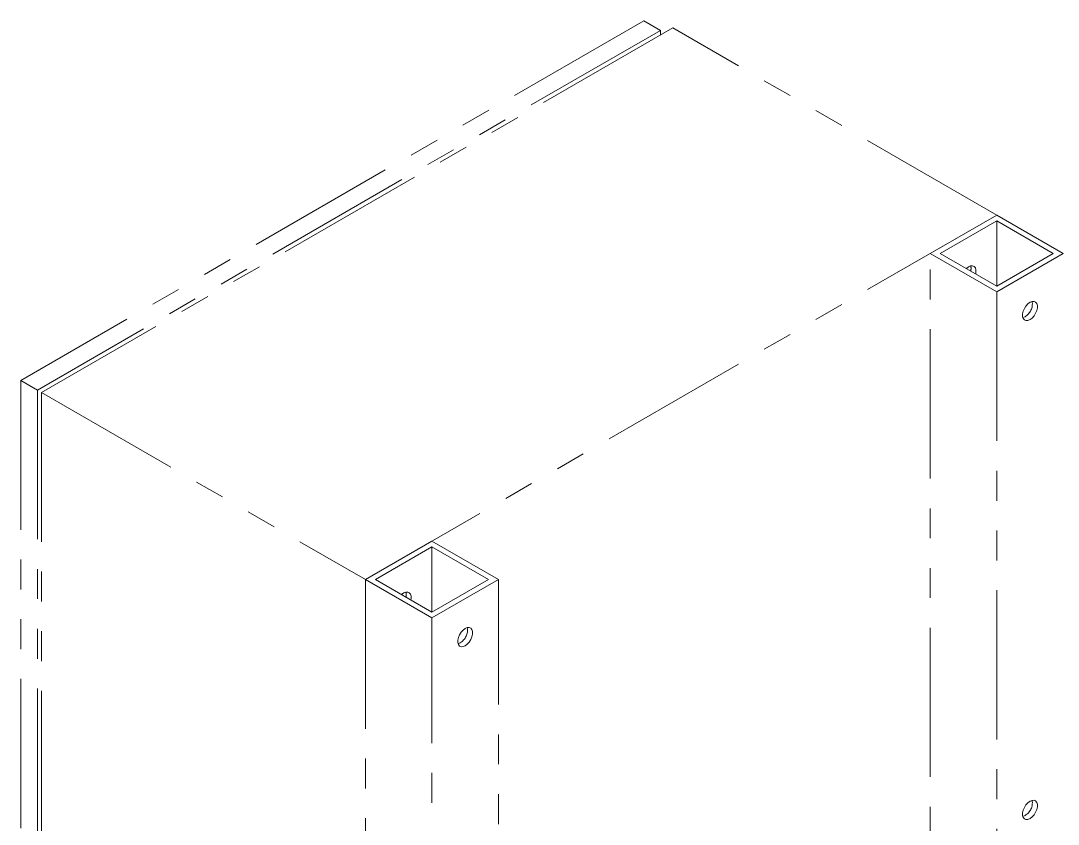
# Paper-space layout 'Blatt1' of a CAD drawing. Header units: millimetres. Extents: x 0 to 1189, y 0 to 841.
# Drawn here: x 879.12 to 923.28, y 236.1 to 270.29 of the extents above; entities that cross this region are included whole.
import ezdxf

# ---------------------------------------------------------------- set-up
doc = ezdxf.new("R2010")
doc.units = ezdxf.units.MM
doc.linetypes.add('PHANTOM', pattern=[12.7, 6.35, -1.27, 1.27, -1.27, 1.27, -1.27])

psp = doc.layouts.new('Blatt1')

# ---------------------------------------------------------------- linework, layer by layer
at = {"color": 7, "linetype": 'PHANTOM', "lineweight": 18}
for p, q in [((905.64, 270.287), (879.124, 254.979)), ((906.348, 269.879), (905.64, 270.287)), ((906.348, 269.879), (879.831, 254.571)), ((906.878, 269.981), (880.008, 254.469)), ((906.348, 269.675), (906.348, 269.879)), ((920.666, 262.021), (906.878, 269.981)), ((920.666, 262.021), (893.796, 246.509)), ((917.838, 260.388), (920.666, 262.021)), ((920.666, 262.021), (923.495, 260.388)), ((918.262, 260.388), (920.666, 261.776)), ((920.666, 261.776), (923.071, 260.388)), ((920.666, 261.776), (920.666, 259)), ((917.838, 187.308), (917.838, 260.388)), ((917.838, 260.388), (920.666, 258.755)), ((920.666, 259), (918.262, 260.388)), ((923.495, 260.388), (920.666, 258.755)), ((923.071, 260.388), (920.666, 259)), ((920.666, 258.755), (920.666, 139.132)), ((879.831, 254.571), (879.124, 254.979)), ((879.124, 254.979), (879.124, 230.891)), ((879.831, 254.571), (879.831, 230.483)), ((880.008, 254.469), (893.796, 246.509)), ((880.008, 254.469), (880.008, 229.973)), ((896.625, 248.142), (893.796, 246.509)), ((894.221, 246.509), (896.625, 247.897)), ((899.453, 246.509), (896.625, 248.142)), ((896.625, 247.897), (899.029, 246.509)), ((896.625, 245.121), (896.625, 247.897)), ((893.796, 246.509), (893.796, 222.013)), ((896.625, 244.876), (893.796, 246.509)), ((893.796, 246.509), (893.796, 167.643)), ((896.625, 245.121), (894.221, 246.509)), ((896.625, 244.876), (899.453, 246.509)), ((899.029, 246.509), (896.625, 245.121)), ((899.453, 126.886), (899.453, 246.509)), ((896.625, 125.253), (896.625, 244.876))]:
    psp.add_line(p, q, dxfattribs=at)
at = {"color": 7, "linetype": 'PHANTOM', "lineweight": 18, "flags": 128}
for points in [[(919.372, 259.747), (919.375, 259.75), (919.464, 259.816)], [(919.464, 259.816), (919.554, 259.853), (919.636, 259.857), (919.705, 259.828), (919.754, 259.769), (919.779, 259.683), (919.779, 259.578), (919.769, 259.518)], [(922.081, 258.306), (922.17, 258.343), (922.253, 258.347), (922.321, 258.318), (922.37, 258.258), (922.396, 258.173), (922.396, 258.068), (922.37, 257.953), (922.321, 257.837), (922.253, 257.729), (922.17, 257.638), (922.081, 257.571), (921.991, 257.534), (921.909, 257.53), (921.84, 257.559), (921.791, 257.619), (921.766, 257.704), (921.766, 257.809), (921.791, 257.924), (921.84, 258.04), (921.909, 258.148), (921.991, 258.239), (922.081, 258.306)], [(921.868, 257.694), (921.779, 257.657), (921.776, 257.656)], [(895.727, 245.639), (895.738, 245.7), (895.738, 245.804), (895.712, 245.89), (895.663, 245.949), (895.595, 245.978), (895.512, 245.974), (895.423, 245.937)], [(895.423, 245.937), (895.333, 245.871), (895.33, 245.868)], [(898.039, 244.427), (898.129, 244.464), (898.211, 244.468), (898.279, 244.439), (898.328, 244.379), (898.354, 244.294), (898.354, 244.189), (898.328, 244.074), (898.279, 243.958), (898.211, 243.85), (898.129, 243.759), (898.039, 243.692), (897.949, 243.655), (897.867, 243.651), (897.799, 243.68), (897.75, 243.74), (897.724, 243.826), (897.724, 243.93), (897.75, 244.045), (897.799, 244.161), (897.867, 244.269), (897.949, 244.36), (898.039, 244.427)], [(897.827, 243.815), (897.737, 243.778), (897.735, 243.777)], [(922.081, 237.076), (922.17, 237.113), (922.253, 237.117), (922.321, 237.088), (922.37, 237.028), (922.396, 236.943), (922.396, 236.838), (922.37, 236.723), (922.321, 236.607), (922.253, 236.499), (922.17, 236.408), (922.081, 236.341), (921.991, 236.304), (921.909, 236.3), (921.84, 236.329), (921.791, 236.389), (921.766, 236.474), (921.766, 236.579), (921.791, 236.694), (921.84, 236.81), (921.909, 236.918), (921.991, 237.009), (922.081, 237.076)], [(921.868, 236.464), (921.779, 236.427), (921.776, 236.426)]]:
    psp.add_lwpolyline(points, dxfattribs=at)
at = {"color": 7, "linetype": 'PHANTOM', "lineweight": 18}
for centre, radius, start, end in [((919.151, 259.747), 0.42, 345.3101, 14.7267), ((921.539, 258.244), 0.642, 300.9159, 8.8784), ((895.109, 245.868), 0.42, 345.3101, 14.7267), ((897.497, 244.366), 0.642, 300.9159, 8.8784), ((921.539, 237.014), 0.642, 300.9159, 8.8784)]:
    psp.add_arc(centre, radius, start, end, dxfattribs=at)

doc.saveas('drawing.dxf')
